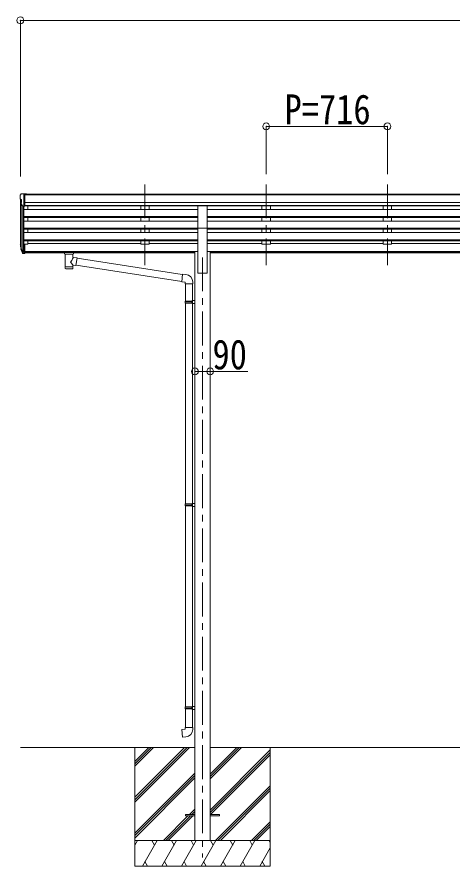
# Model space of a CAD drawing. Units: millimetres, scale not verified. Extents: x -11243 to 11243, y -7760 to 7760.
# Drawn here: x 1810 to 4380, y -4708 to 305 of the extents above; entities that cross this region are included whole.
import ezdxf
from ezdxf.enums import TextEntityAlignment as Align

# ---------------------------------------------------------------- set-up
doc = ezdxf.new("R2010")
doc.units = ezdxf.units.MM
doc.header["$LTSCALE"] = 40
doc.header["$PDMODE"] = 32
doc.header["$PDSIZE"] = 40
doc.linetypes.add('CHAIN1', pattern=[8, 5, -1, 1, -1])
for name, color, linetype, lineweight in [('0-0_0', 7, 'Continuous', 9), ('0-1_本体', 5, 'CHAIN1', 9), ('0-3_ELV2', 4, 'Continuous', 9), ('0-6_OTH_LINE', 6, 'Continuous', 9), ('0-9_OUTLINE', 7, 'Continuous', 9)]:
    doc.layers.add(name, color=color, linetype=linetype, lineweight=lineweight)
doc.styles.add('ＭＳ ゴシック', font='')
doc.styles.get('ＭＳ ゴシック').set_extended_font_data('MS Gothic')

msp = doc.modelspace()

# ---------------------------------------------------------------- linework, layer by layer
at = {"layer": '0-0_0'}
for p, q in [((1830.28, -4008.16), (2861.08, -4008.16)), ((2506.28, -4008.16), (2506.28, -4708.15)), ((2506.28, -4302.33), (2800.46, -4008.16)), ((2506.28, -4316.47), (2814.6, -4008.16)), ((2506.28, -4330.62), (2828.74, -4008.16)), ((2506.28, -4118.49), (2616.61, -4008.16)), ((2506.28, -4104.34), (2602.46, -4008.16)), ((2506.28, -4090.2), (2588.32, -4008.16)), ((2951.48, -4008.16), (5761.08, -4008.16)), ((2951.48, -4193.79), (3137.11, -4008.16)), ((2951.48, -4179.64), (3122.96, -4008.16)), ((2951.48, -4165.5), (3108.82, -4008.16)), ((3306.28, -4008.16), (3306.28, -4708.15)), ((2951.48, -4377.63), (3306.28, -4022.83)), ((2951.48, -4391.77), (3306.28, -4036.98)), ((2953.74, -4403.66), (3306.28, -4051.12)), ((2506.28, -4514.46), (2861.08, -4159.67)), ((2506.28, -4528.61), (2861.08, -4173.81)), ((2506.28, -4542.75), (2861.08, -4187.95)), ((2983.08, -4558.15), (3306.28, -4234.97)), ((2997.23, -4558.15), (3306.28, -4249.11)), ((3011.37, -4558.15), (3306.28, -4263.25)), ((2829.22, -4403.66), (2861.08, -4371.8)), ((2843.36, -4403.66), (2861.08, -4385.94)), ((2857.5, -4403.66), (2861.08, -4400.08)), ((2674.72, -4558.15), (2820.22, -4412.66)), ((2688.86, -4558.15), (2834.36, -4412.66)), ((2703, -4558.15), (2848.5, -4412.66)), ((3195.22, -4558.15), (3306.28, -4447.1)), ((3209.36, -4558.15), (3306.28, -4461.24)), ((3223.5, -4558.15), (3306.28, -4475.38)), ((3306.28, -4558.15), (2506.28, -4558.15)), ((2506.28, -4585.66), (2522.15, -4558.15)), ((2551.02, -4708.15), (2637.62, -4558.15)), ((2622.62, -4584.14), (2607.62, -4558.15)), ((2666.49, -4708.15), (2753.1, -4558.15)), ((2738.09, -4584.14), (2723.09, -4558.15)), ((2781.96, -4708.15), (2868.56, -4558.15)), ((2853.56, -4584.14), (2838.56, -4558.15)), ((2897.43, -4708.15), (2984.03, -4558.15)), ((2969.03, -4584.14), (2954.03, -4558.15)), ((3012.9, -4708.15), (3099.51, -4558.15)), ((3084.5, -4584.14), (3069.5, -4558.15)), ((3128.37, -4708.15), (3214.98, -4558.15)), ((3184.97, -4558.15), (3199.98, -4584.14)), ((3300.44, -4558.15), (3306.28, -4568.25)), ((3243.84, -4708.15), (3306.28, -4600.02)), ((2506.28, -4708.15), (3306.28, -4708.15)), ((2566.02, -4682.18), (2581.02, -4708.15)), ((2681.49, -4682.18), (2696.49, -4708.15)), ((2796.96, -4682.17), (2811.96, -4708.15)), ((2912.43, -4682.17), (2927.43, -4708.15)), ((3027.9, -4682.18), (3042.9, -4708.15)), ((3143.37, -4682.18), (3158.37, -4708.15)), ((3258.84, -4682.18), (3273.84, -4708.15))]:
    msp.add_line(p, q, dxfattribs=at)
at = {"layer": '0-1_本体'}
for p, q in [((2566.28, -683.75), (2566.28, -1161.27)), ((2566.28, -683.75), (2566.28, -1161.27)), ((3282.28, -683.75), (3282.28, -1161.27)), ((3282.28, -683.75), (3282.28, -1161.27)), ((3998.28, -683.75), (3998.28, -1161.27)), ((3998.28, -683.75), (3998.28, -1161.27)), ((2906.28, -1114.59), (2906.28, -4658.16))]:
    msp.add_line(p, q, dxfattribs=at)
at = {"layer": '0-3_ELV2'}
for p, q in [((1828.28, -748.87), (1828.28, -749.5)), ((1835.19, -740.06), (1831.12, -745.87)), ((1838.28, -739.5), (1835.94, -739.64)), ((1838.28, -739.5), (1856.78, -739.5)), ((1850.28, -812.48), (1850.28, -739.5)), ((1856.78, -739.5), (1866.78, -739.58)), ((1856.78, -811.48), (1856.78, -739.5)), ((6855.78, -741.1), (1856.78, -741.1)), ((6855.78, -746.32), (1856.78, -746.32)), ((1866.78, -741.1), (1866.78, -739.58)), ((1830.28, -770.07), (1830.28, -1036.51)), ((1830.81, -770.68), (1836.13, -773.75)), ((1842.65, -810.67), (1833.65, -795.08)), ((1835.25, -797.84), (1835.25, -1063.22)), ((1836.28, -774.01), (1836.28, -790.29)), ((6855.78, -789.85), (1856.78, -789.85)), ((1844.28, -812.01), (1844.27, -1081.66)), ((1850.28, -812.48), (1845.07, -812.16)), ((1856.78, -811.48), (1850.28, -811.48)), ((1850.28, -812.48), (1850.28, -1036.88)), ((1850.28, -831.4), (2878.78, -831.4)), ((6855.78, -807.7), (1856.78, -807.7)), ((2878.78, -810.95), (1856.78, -810.95)), ((1875.28, -810.95), (1875.28, -831.4)), ((2541.28, -810.95), (2541.28, -831.4)), ((2591.28, -810.95), (2591.28, -831.4)), ((2878.78, -941.93), (2878.78, -810.13)), ((2878.78, -810.13), (2933.78, -810.13)), ((2933.78, -941.93), (2933.78, -810.13)), ((5778.78, -810.95), (2933.78, -810.95)), ((5778.78, -831.4), (2933.78, -831.4)), ((3257.28, -810.95), (3257.28, -831.4)), ((3307.28, -810.95), (3307.28, -831.4)), ((3973.28, -810.95), (3973.28, -831.4)), ((4023.28, -810.95), (4023.28, -831.4)), ((1850.28, -873.28), (2878.78, -873.28)), ((1850.28, -874.78), (2878.78, -874.78)), ((1850.28, -879.09), (2878.78, -879.09)), ((1850.28, -899.89), (2878.78, -899.89)), ((1875.28, -879.09), (1875.28, -899.89)), ((2541.28, -879.09), (2541.28, -899.89)), ((2591.28, -879.09), (2591.28, -899.89)), ((5778.78, -873.28), (2933.78, -873.28)), ((5778.78, -874.78), (2933.78, -874.78)), ((5778.78, -879.09), (2933.78, -879.09)), ((5778.78, -899.89), (2933.78, -899.89)), ((3257.28, -879.09), (3257.28, -899.89)), ((3307.28, -879.09), (3307.28, -899.89)), ((3973.28, -879.09), (3973.28, -899.89)), ((4023.28, -879.09), (4023.28, -899.89)), ((1850.28, -941.77), (2878.78, -941.77)), ((1850.28, -943.27), (2878.78, -943.27)), ((1850.28, -947.59), (2878.78, -947.59)), ((1875.28, -968.39), (1875.28, -947.59)), ((2541.28, -947.59), (2541.28, -968.39)), ((2591.28, -947.59), (2591.28, -968.39)), ((2878.78, -941.93), (2878.78, -1208.16)), ((2878.78, -941.93), (2933.78, -941.93)), ((5778.78, -941.77), (2933.78, -941.77)), ((2933.78, -941.93), (2933.78, -1208.16)), ((5778.78, -943.27), (2933.78, -943.27)), ((5778.78, -947.59), (2933.78, -947.59)), ((3257.28, -947.59), (3257.28, -968.39)), ((3307.28, -947.59), (3307.28, -968.39)), ((3973.28, -947.59), (3973.28, -968.39)), ((4023.28, -947.59), (4023.28, -968.39)), ((1850.28, -968.39), (2878.78, -968.39)), ((5778.78, -968.39), (2933.78, -968.39)), ((1831.37, -1051.07), (1835.25, -1059.02)), ((1831.97, -1049.69), (1835.25, -1056.75)), ((1850.28, -1010.26), (2878.78, -1010.26)), ((1850.28, -1011.76), (2878.78, -1011.76)), ((1850.28, -1016.08), (2878.78, -1016.08)), ((1850.28, -1036.88), (1850.28, -1091.65)), ((1856.78, -1036.88), (1850.28, -1036.88)), ((1856.78, -1036.88), (1856.78, -1090.91)), ((1875.28, -1037.51), (1856.78, -1037.51)), ((1875.28, -1016.08), (1875.28, -1037.51)), ((1875.28, -1032.57), (2541.28, -1032.57)), ((2541.28, -1016.08), (2541.28, -1037.51)), ((2591.28, -1037.51), (2541.28, -1037.51)), ((2591.28, -1016.08), (2591.28, -1037.51)), ((2591.28, -1032.57), (2878.78, -1032.57)), ((5778.78, -1010.26), (2933.78, -1010.26)), ((5778.78, -1011.76), (2933.78, -1011.76)), ((5778.78, -1016.08), (2933.78, -1016.08)), ((3257.28, -1032.57), (2933.78, -1032.57)), ((3257.28, -1016.08), (3257.28, -1037.51)), ((3307.28, -1037.51), (3257.28, -1037.51)), ((3307.28, -1016.08), (3307.28, -1037.51)), ((3973.28, -1032.57), (3307.28, -1032.57)), ((3973.28, -1016.08), (3973.28, -1037.51)), ((4023.28, -1037.51), (3973.28, -1037.51)), ((4023.28, -1016.08), (4023.28, -1037.51)), ((4689.28, -1032.57), (4023.28, -1032.57)), ((1833.68, -1062.34), (1834.02, -1066.75)), ((1834.02, -1066.75), (1842.83, -1090.3)), ((1834.64, -1066.18), (1842.83, -1082.36)), ((1843.84, -1081.23), (1836.09, -1065.83)), ((1850.28, -1081.91), (1845.14, -1081.91)), ((1850.28, -1083.72), (1845.43, -1083.72)), ((1850.28, -1091.65), (1845.43, -1091.65)), ((1856.78, -1077.01), (1850.28, -1077.01)), ((1856.78, -1081.89), (1850.28, -1081.89)), ((1856.78, -1090.91), (1850.28, -1090.91)), ((1856.78, -1079.58), (2861.08, -1079.58)), ((1856.78, -1080.98), (2861.08, -1080.98)), ((2090.78, -1088.67), (1856.78, -1088.67)), ((2861.08, -1088.67), (2144.78, -1088.67)), ((2861.08, -1079.16), (2861.08, -4558.16)), ((2861.08, -1079.16), (2878.78, -1079.16)), ((2951.48, -1079.16), (2933.78, -1079.16)), ((2951.48, -1079.16), (2951.48, -4558.16)), ((5761.08, -1079.58), (2951.48, -1079.58)), ((5761.08, -1080.98), (2951.48, -1080.98)), ((5761.08, -1088.67), (2951.48, -1088.67)), ((2878.78, -1208.16), (2933.78, -1208.16)), ((2806.28, -4403.66), (2806.28, -4412.66)), ((2806.28, -4403.66), (2861.08, -4403.66)), ((2951.48, -4403.66), (3006.28, -4403.66)), ((3006.28, -4403.66), (3006.28, -4412.66)), ((2806.28, -4412.66), (2861.08, -4412.66)), ((2951.48, -4412.66), (3006.28, -4412.66))]:
    msp.add_line(p, q, dxfattribs=at)
for centre, radius, start, end in [((1831.28, -748.87), 3, 93, 180), ((2030.28, -749.5), 202, 180, 184.94904), ((1836, -740.64), 1, 93.5, 145), ((1835.18, -766.31), 6.18, 185.7035, 224.99897), ((1836.25, -793.58), 3, 94.7167, 210), ((1835.98, -790.29), 0.3, 274.7167, 0), ((1835.98, -774.01), 0.3, 0, 60), ((1845.25, -809.17), 3, 210, 266.5), ((1859.46, -1041.95), 29.53, 186.50806, 197.98144), ((1860.86, -1040.19), 30.41, 187.1552, 198.19734)]:
    msp.add_arc(centre, radius, start, end, dxfattribs=at)
for centre, major_axis, ratio, start_param, end_param in [((1918.93, -1042.38), (-89.06, 1.43), 0.57596, 6.1962358, 6.3678173), ((1918.14, -1035.71), (87.93, 4.42), 0.541684, 3.0659337, 3.2228513), ((1834.99, -1062.34), (1.3, 0), 0.90356, 1.3700892, 3.347195), ((1920.91, -1046.15), (-89.07, 0), 0.90356, 0.2056023, 0.2515348), ((1920.19, -1042.29), (-88.05, 0), 0.90356, 0.2662965, 0.3003836), ((1845.43, -1081.01), (-3, 0), 0.90356, 0.5235988, 1.5707963), ((1845.43, -1088.94), (3, 0), 0.90356, 3.6651914, 4.712389), ((1845.14, -1080.55), (-1.5, 0), 0.90356, 0.5235988, 1.5707963)]:
    msp.add_ellipse(centre, major_axis=major_axis, ratio=ratio, start_param=start_param, end_param=end_param, dxfattribs=at)
at = {"layer": '0-6_OTH_LINE'}
for p, q in [((1830.28, 284.7), (1830.28, -636.51)), ((1830.28, 284.7), (6882.28, 284.7)), ((3282.28, -341.1), (3282.28, -623.55)), ((3282.28, -341.1), (3998.28, -341.1)), ((3998.28, -341.1), (3998.28, -623.55)), ((2861.08, -1787.71), (2951.48, -1787.71))]:
    msp.add_line(p, q, dxfattribs=at)
at = {"layer": '0-6_OTH_LINE', "lineweight": 18}
msp.add_line((2951.48, -1787.71), (3173.42, -1787.71), dxfattribs=at)
at = {"layer": '0-6_OTH_LINE'}
for p in [(1830.28, 284.7), (3282.28, -341.1), (3998.28, -341.1), (2861.08, -1787.71), (2951.48, -1787.71)]:
    msp.add_point(p, dxfattribs=at)
at = {"layer": '0-9_OUTLINE'}
for p, q in [((2074.28, -1081.76), (2074.28, -1087.51)), ((2076.28, -1081.09), (2159.28, -1081.09)), ((2076.28, -1083.27), (2159.28, -1083.27)), ((2076.28, -1088.18), (2090.78, -1088.18)), ((2090.78, -1093.82), (2090.78, -1087.27)), ((2094.88, -1094.74), (2094.86, -1180.18)), ((2140.68, -1113.49), (2140.68, -1094.74)), ((2144.78, -1093.82), (2144.78, -1087.27)), ((2144.78, -1088.18), (2159.28, -1088.18)), ((2161.28, -1081.76), (2161.28, -1087.51)), ((2165.89, -1117.39), (2140.67, -1113.48)), ((2165.89, -1117.39), (2158.87, -1162.65)), ((2786.89, -1215.79), (2165.58, -1119.41)), ((2140.69, -1180.18), (2140.67, -1159.52)), ((2140.67, -1159.83), (2158.87, -1162.65)), ((2783.22, -1257.73), (2159.14, -1160.91)), ((2807.89, -1215.75), (2787.05, -1213.93)), ((2802.97, -1271.5), (2848.97, -1271.5)), ((2805.08, -1271.5), (2805.08, -1372.22)), ((2847.08, -1271.5), (2847.08, -1369.66)), ((2848.97, -1271.5), (2848.97, -1260.58)), ((2803.08, -1374.22), (2804.08, -1372.22)), ((2803.08, -1374.22), (2847.08, -1374.22)), ((2803.08, -1374.22), (2803.08, -1382.22)), ((2803.08, -1382.22), (2847.08, -1382.22)), ((2803.08, -1382.22), (2804.08, -1384.22)), ((2804.08, -1372.22), (2847.08, -1372.22)), ((2804.08, -1384.22), (2847.08, -1384.22)), ((2805.08, -1384.22), (2805.08, -2570.41)), ((2842.6, -1374.22), (2842.17, -1372.22)), ((2845.08, -1369.72), (2861.08, -1369.25)), ((2845.08, -1371.72), (2845.08, -1369.72)), ((2845.08, -1371.72), (2847.08, -1371.72)), ((2845.08, -1386.72), (2845.08, -1384.72)), ((2845.08, -1386.72), (2861.08, -1387.19)), ((2847.08, -1386.78), (2847.08, -2567.85)), ((2861.08, -1369.25), (2861.08, -1387.19)), ((2803.08, -2572.41), (2804.08, -2570.41)), ((2803.08, -2572.41), (2847.08, -2572.41)), ((2803.08, -2572.41), (2803.08, -2580.41)), ((2803.08, -2580.41), (2847.08, -2580.41)), ((2803.08, -2580.41), (2804.08, -2582.41)), ((2804.08, -2570.41), (2847.08, -2570.41)), ((2804.08, -2582.41), (2847.08, -2582.41)), ((2805.08, -2582.41), (2805.08, -3768.6)), ((2842.6, -2572.41), (2842.17, -2570.41)), ((2845.08, -2567.91), (2861.08, -2567.44)), ((2845.08, -2569.91), (2845.08, -2567.91)), ((2845.08, -2569.91), (2847.08, -2569.91)), ((2845.08, -2584.91), (2845.08, -2582.91)), ((2845.08, -2584.91), (2861.08, -2585.38)), ((2847.08, -2584.97), (2847.08, -3766.04)), ((2861.08, -2567.44), (2861.08, -2585.38)), ((2803.08, -3770.6), (2804.08, -3768.6)), ((2803.08, -3770.6), (2847.08, -3770.6)), ((2803.08, -3770.6), (2803.08, -3778.6)), ((2803.08, -3778.6), (2847.08, -3778.6)), ((2803.08, -3778.6), (2804.08, -3780.6)), ((2804.08, -3768.6), (2847.08, -3768.6)), ((2804.08, -3780.6), (2847.08, -3780.6)), ((2805.08, -3780.6), (2805.08, -3890.6)), ((2842.6, -3770.6), (2842.17, -3768.6)), ((2845.08, -3766.1), (2861.08, -3765.63)), ((2845.08, -3768.1), (2845.08, -3766.1)), ((2845.08, -3768.1), (2847.08, -3768.1)), ((2845.08, -3783.1), (2845.08, -3781.1)), ((2845.08, -3783.1), (2861.08, -3783.57)), ((2847.08, -3783.16), (2847.08, -3890.6)), ((2861.08, -3765.63), (2861.08, -3783.57)), ((2803.08, -3890.6), (2849.08, -3890.6)), ((2803.08, -3900.6), (2803.08, -3890.6)), ((2849.08, -3890.6), (2849.08, -3901.51))]:
    msp.add_line(p, q, dxfattribs=at)
for points in [[(2074.28, -1081.76), (2074.31, -1081.56), (2074.4, -1081.42), (2074.49, -1081.33), (2074.6, -1081.27), (2074.72, -1081.22), (2075.01, -1081.16), (2075.5, -1081.11), (2076.04, -1081.09), (2076.28, -1081.09)], [(2074.28, -1087.51), (2074.31, -1087.71), (2074.4, -1087.85), (2074.49, -1087.94), (2074.6, -1088), (2074.72, -1088.05), (2075.01, -1088.11), (2075.5, -1088.15), (2076.04, -1088.18), (2076.28, -1088.18)], [(2159.28, -1081.09), (2159.63, -1081.1), (2160.16, -1081.12), (2160.61, -1081.17), (2160.91, -1081.25), (2161.08, -1081.35), (2161.2, -1081.49), (2161.27, -1081.67), (2161.28, -1081.76)], [(2159.28, -1088.18), (2159.63, -1088.17), (2160.16, -1088.15), (2160.61, -1088.1), (2160.91, -1088.02), (2161.08, -1087.92), (2161.2, -1087.78), (2161.27, -1087.6), (2161.28, -1087.51)], [(2787.05, -1213.93), (2783.04, -1259.76), (2802.97, -1261.5), (2802.97, -1271.5)], [(2842.6, -1374.22), (2842.6, -1382.22), (2842.17, -1384.22)], [(2845.08, -1384.72), (2847.08, -1384.72), (2847.08, -1371.72)], [(2842.6, -2572.41), (2842.6, -2580.41), (2842.17, -2582.41)], [(2845.08, -2582.91), (2847.08, -2582.91), (2847.08, -2569.91)], [(2842.6, -3770.6), (2842.6, -3778.6), (2842.17, -3780.6)], [(2845.08, -3781.1), (2847.08, -3781.1), (2847.08, -3768.1)], [(2808, -3946.34), (2787.16, -3948.17), (2783.15, -3902.34), (2803.08, -3900.6)]]:
    msp.add_lwpolyline(points, dxfattribs=at)
for centre, start, end in [((2803.97, -1260.58), 0, 85), ((2804.08, -3901.51), 275, 0)]:
    msp.add_arc(centre, 45, start, end, dxfattribs=at)
for centre, major_axis, ratio, start_param, end_param in [((2076.28, -1083.49), (2, 0), 0.109601, 3.1415927, 4.712389), ((2117.78, -1093.74), (27.06, 0), 0.069685, 3.1415927, 6.2831853), ((2117.78, -1087.27), (27, 0), 0.070066, 6.2831853, 9.424778), ((2128.78, -1091.26), (16, 0), 0.361356, 6.2636979, 6.2831853), ((2159.28, -1083.49), (2, 0), 0.109601, 4.712389, 6.2831853), ((2117.77, -1140.02), (-22.81, -26.62), 0.234429, 1.6855472, 3.1268519), ((2120.33, -1137.38), (20.32, -22.25), 0.045535, 0.0389954, 1.3075346), ((2117.78, -1180.18), (22.92, 0), 0.101955, 3.1415499, 6.2833984), ((2117.78, -1167.74), (22.91, 0), 0.122865, 3.1415927, 6.2831853)]:
    msp.add_ellipse(centre, major_axis=major_axis, ratio=ratio, start_param=start_param, end_param=end_param, dxfattribs=at)

# ---------------------------------------------------------------- texts
at = {"layer": '0-6_OTH_LINE', "color": 7, "style": 'ＭＳ ゴシック', "width": 0.85}
for s, p in [('P=716', (3390.28, -381.1)), ('90', (2964.97, -1828.28))]:
    msp.add_text(s, height=176, dxfattribs=at).set_placement(p, align=Align.BOTTOM_LEFT)

doc.saveas('drawing.dxf')
